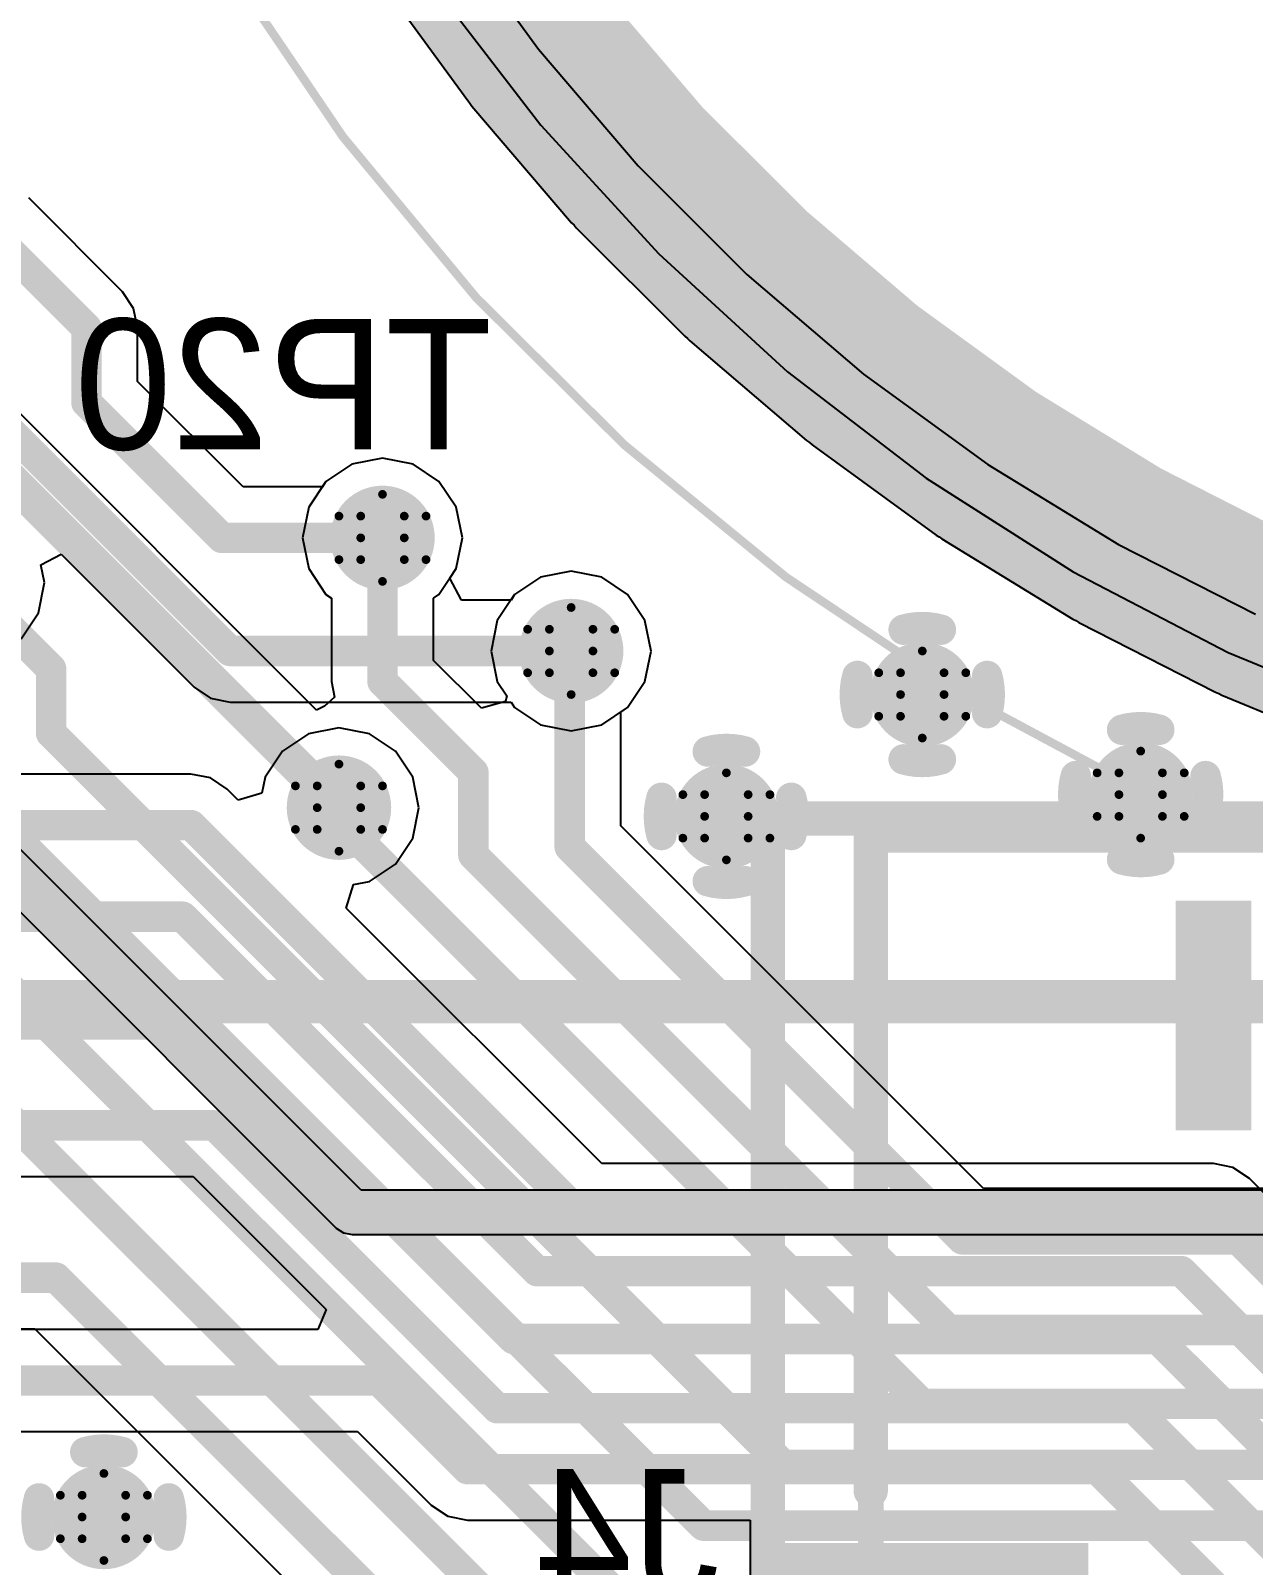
# Model space of a CAD drawing. Header units: millimetres. Extents: x 1.5 to 19.4, y 0 to 11.5.
# Drawn here: x 7.6756 to 7.9565, y 6.9089 to 7.2615 of the extents above; entities that cross this region are included whole.
import ezdxf

# ---------------------------------------------------------------- set-up
doc = ezdxf.new("R2010")
doc.units = ezdxf.units.MM
doc.header["$MEASUREMENT"] = 0
for name, color, linetype in [('BottomLayer', 5, 'Continuous'), ('BottomOverlay', 54, 'Continuous'), ('BottomPaste', 16, 'Continuous'), ('BottomSolder', 6, 'Continuous'), ('DrillDrawing', 1, 'Continuous'), ('InternalPlane1', 76, 'Continuous'), ('InternalPlane2', 16, 'Continuous'), ('KeepOutLayer', 6, 'Continuous'), ('Mechanical10', 56, 'Continuous'), ('Mechanical12', 56, 'Continuous'), ('Mechanical15', 56, 'Continuous'), ('Mechanical2', 216, 'Continuous'), ('Mechanical4', 56, 'Continuous'), ('MultiLayer', 9, 'Continuous'), ('TopLayer', 1, 'Continuous'), ('ViaHoleLayer', 16, 'Continuous')]:
    doc.layers.add(name, color=color, linetype=linetype)

# ---------------------------------------------------------------- blocks, each defined once
blk = doc.blocks.new('OMRON_XF2M_2015_1A_0_B_10')
at = {"layer": 'BottomLayer'}
for points in [[(0.2185, 0.04921), (0.28543, 0.04921), (0.2185, 0.10827), (0.28543, 0.10827)], [(0.1811, -0.09843), (0.19291, -0.09843), (0.1811, -0.05118), (0.19291, -0.05118)]]:
    blk.add_solid(points, dxfattribs=at)
at = {"layer": 'BottomOverlay', "const_width": 0.00787}
for points in [[(0.26575, 0.03445), (0.26575, -0.11614)], [(0.26575, -0.11614), (-0.26575, -0.11614)]]:
    blk.add_lwpolyline(points, dxfattribs=at)
at = {"layer": 'BottomOverlay', "const_width": 0.00394}
for points in [[(0.26378, 0.03445, 1), (0.26772, 0.03445, 1)], [(0.26378, -0.11614, 1), (0.26772, -0.11614, 1)], [(0.26378, -0.11614, 1), (0.26772, -0.11614, 1)]]:
    blk.add_lwpolyline(points, format="xyb", close=True, dxfattribs=at)
at = {"layer": 'BottomPaste'}
for points in [[(0.2185, 0.04921), (0.28543, 0.04921), (0.2185, 0.10827), (0.28543, 0.10827)], [(0.1811, -0.09843), (0.19291, -0.09843), (0.1811, -0.05118), (0.19291, -0.05118)]]:
    blk.add_solid(points, dxfattribs=at)
at = {"layer": 'BottomSolder'}
for points in [[(0.21575, 0.04646), (0.28819, 0.04646), (0.21575, 0.11102), (0.28819, 0.11102)], [(0.17835, -0.10118), (0.19567, -0.10118), (0.17835, -0.04843), (0.19567, -0.04843)]]:
    blk.add_solid(points, dxfattribs=at)
at = {"layer": 'Mechanical10', "const_width": 0.00787}
for points in [[(0.28937, 0.12008), (0.28937, -0.12008)], [(0.28937, -0.12008), (-0.28937, -0.12008)]]:
    blk.add_lwpolyline(points, dxfattribs=at)
at = {"layer": 'Mechanical10', "const_width": 0.00394}
blk.add_lwpolyline([(0.2874, -0.12008, 1), (0.29134, -0.12008, 1)], format="xyb", close=True, dxfattribs=at)
blk.add_lwpolyline([(0.2874, -0.12008, 1), (0.29134, -0.12008, 1)], format="xyb", close=True, dxfattribs=at)
at = {"layer": 'Mechanical12', "const_width": 0.00591}
for points in [[(0.26575, 0.11614), (0.26575, -0.11614)], [(0.26575, -0.11614), (-0.26575, -0.11614)]]:
    blk.add_lwpolyline(points, dxfattribs=at)
at = {"layer": 'Mechanical12', "const_width": 0.00295}
blk.add_lwpolyline([(0.26427, -0.11614, 1), (0.26722, -0.11614, 1)], format="xyb", close=True, dxfattribs=at)
blk.add_lwpolyline([(0.26427, -0.11614, 1), (0.26722, -0.11614, 1)], format="xyb", close=True, dxfattribs=at)
at = {"layer": 'Mechanical15', "const_width": 0.00787}
for points in [[(0.28937, 0.12008), (0.28937, -0.12008)], [(0.28937, -0.12008), (-0.28937, -0.12008)]]:
    blk.add_lwpolyline(points, dxfattribs=at)
at = {"layer": 'Mechanical15', "const_width": 0.00394}
blk.add_lwpolyline([(0.2874, -0.12008, 1), (0.29134, -0.12008, 1)], format="xyb", close=True, dxfattribs=at)
blk.add_lwpolyline([(0.2874, -0.12008, 1), (0.29134, -0.12008, 1)], format="xyb", close=True, dxfattribs=at)

msp = doc.modelspace()

# ---------------------------------------------------------------- linework, layer by layer
at = {"layer": 'BottomLayer'}
for p, q in [((7.76837, 7.27163), (7.79279, 7.23981)), ((7.79279, 7.23981), (7.81989, 7.21024)), ((7.69671, 7.20152), (7.67514, 7.22309)), ((7.81989, 7.21024), (7.84946, 7.18315)), ((7.69925, 7.19772), (7.69671, 7.20152)), ((7.70014, 7.19323), (7.69925, 7.19772)), ((7.70014, 7.18094), (7.70014, 7.19323)), ((7.72438, 7.1567), (7.70014, 7.18094)), ((7.84946, 7.18315), (7.88128, 7.15873)), ((7.75642, 7.16333), (7.74939, 7.16193)), ((7.76344, 7.16193), (7.75642, 7.16333)), ((7.74939, 7.16193), (7.74344, 7.15795)), ((7.76939, 7.15795), (7.76344, 7.16193)), ((7.7426, 7.1567), (7.72438, 7.1567)), ((7.74344, 7.15795), (7.7426, 7.1567)), ((7.77337, 7.152), (7.76939, 7.15795)), ((7.88128, 7.15873), (7.91511, 7.13718)), ((7.77477, 7.14498), (7.77337, 7.152)), ((7.77337, 7.13795), (7.77477, 7.14498)), ((7.67797, 7.13877), (7.68258, 7.14123)), ((7.67877, 7.13476), (7.67797, 7.13877)), ((7.68258, 7.14123), (7.71313, 7.11069)), ((7.77187, 7.1357), (7.77337, 7.13795)), ((7.67737, 7.12774), (7.67877, 7.13476)), ((7.77454, 7.1307), (7.77187, 7.1357)), ((7.79273, 7.13593), (7.78678, 7.13195)), ((7.79976, 7.13733), (7.79273, 7.13593)), ((7.80678, 7.13593), (7.79976, 7.13733)), ((7.81273, 7.13195), (7.80678, 7.13593)), ((7.91511, 7.13718), (7.95068, 7.11866)), ((7.78594, 7.1307), (7.77454, 7.1307)), ((7.78678, 7.13195), (7.78594, 7.1307)), ((7.81671, 7.126), (7.81273, 7.13195)), ((7.67339, 7.12179), (7.67737, 7.12774)), ((7.81811, 7.11898), (7.81671, 7.126)), ((7.81671, 7.11195), (7.81811, 7.11898)), ((7.95068, 7.11866), (7.98774, 7.10331)), ((7.71313, 7.11069), (7.71693, 7.10814)), ((7.81273, 7.106), (7.81671, 7.11195)), ((7.71693, 7.10814), (7.72142, 7.10725)), ((7.72142, 7.10725), (7.78594, 7.10725)), ((7.78594, 7.10725), (7.78678, 7.106)), ((7.78678, 7.106), (7.79273, 7.10202)), ((7.80678, 7.10202), (7.81273, 7.106)), ((7.73939, 7.09993), (7.73344, 7.09595)), ((7.74642, 7.10133), (7.73939, 7.09993)), ((7.75344, 7.09993), (7.74642, 7.10133)), ((7.75939, 7.09595), (7.75344, 7.09993)), ((7.79273, 7.10202), (7.79976, 7.10062)), ((7.79976, 7.10062), (7.80678, 7.10202)), ((7.73344, 7.09595), (7.72946, 7.09)), ((7.76337, 7.09), (7.75939, 7.09595)), ((7.71242, 7.0907), (7.55627, 7.0907)), ((7.7169, 7.08981), (7.71242, 7.0907)), ((7.72071, 7.08727), (7.7169, 7.08981)), ((7.72946, 7.09), (7.72873, 7.08632)), ((7.76477, 7.08298), (7.76337, 7.09)), ((7.7233, 7.08467), (7.72071, 7.08727)), ((7.72873, 7.08632), (7.7233, 7.08467)), ((7.76337, 7.07595), (7.76477, 7.08298)), ((7.75939, 7.07), (7.76337, 7.07595)), ((7.75344, 7.06602), (7.75939, 7.07)), ((7.74811, 7.05986), (7.74976, 7.06529)), ((7.74976, 7.06529), (7.75344, 7.06602)), ((7.80677, 7.0012), (7.74811, 7.05986)), ((7.94729, 7.0012), (7.80677, 7.0012)), ((7.95177, 7.00031), (7.94729, 7.0012)), ((7.95558, 6.99777), (7.95177, 7.00031)), ((7.60223, 6.99825), (7.71291, 6.99825)), ((7.71291, 6.99825), (7.74349, 6.96768)), ((7.96558, 6.98776), (7.95558, 6.99777)), ((7.74349, 6.96768), (7.74157, 6.96306)), ((7.74157, 6.96306), (7.5848, 6.96306)), ((7.58566, 6.93961), (7.7507, 6.93961)), ((7.7507, 6.93961), (7.76763, 6.92269)), ((7.76763, 6.92269), (7.77143, 6.92014)), ((7.77143, 6.92014), (7.77592, 6.91925)), ((7.77592, 6.91925), (7.83591, 6.91925)), ((7.83591, 6.91925), (7.8409, 6.91923)), ((7.8409, 6.91923), (7.8409, 6.84417))]:
    msp.add_line(p, q, dxfattribs=at)
at = {"layer": 'BottomLayer', "const_width": 0.007}
for points in [[(7.66342, 7.21823), (7.68842, 7.19323)], [(7.68842, 7.17608), (7.68842, 7.19323)], [(7.68842, 7.17608), (7.71952, 7.14498)], [(7.67042, 7.16998), (7.72142, 7.11898)], [(7.71952, 7.14498), (7.75642, 7.14498)], [(7.72142, 7.11898), (7.79976, 7.11898)], [(7.54242, 7.07898), (7.71242, 7.07898)], [(7.71242, 7.07898), (7.80192, 6.98948)], [(7.52742, 7.05793), (7.71047, 7.05793)], [(7.71047, 7.05793), (7.79192, 6.97648)], [(7.56142, 7.03315), (7.71424, 7.03315)], [(7.71424, 7.03315), (7.78653, 6.96087)], [(7.58842, 7.00998), (7.71777, 7.00998)], [(7.71777, 7.00998), (7.78277, 6.94498)], [(7.80192, 6.98948), (7.94729, 6.98948)], [(7.94729, 6.98948), (7.99179, 6.94498)], [(7.79192, 6.97648), (7.93992, 6.97648)], [(7.93992, 6.97648), (7.98542, 6.93098)], [(7.78653, 6.96087), (7.93453, 6.96087)], [(7.93453, 6.96087), (7.97842, 6.91698)], [(7.57142, 6.95134), (7.75556, 6.95134)], [(7.75556, 6.95134), (7.77592, 6.93098)], [(7.78277, 6.94498), (7.92901, 6.94498)], [(7.92901, 6.94498), (7.97401, 6.89998)], [(7.77592, 6.93098), (7.92059, 6.93098)], [(7.92059, 6.93098), (7.96859, 6.88298)]]:
    msp.add_lwpolyline(points, dxfattribs=at)
at = {"layer": 'BottomLayer'}
for points, const_width in [([(7.68667, 7.19323, 1), (7.69017, 7.19323, 1)], 0.0035), ([(7.68667, 7.19323, 1), (7.69017, 7.19323, 1)], 0.0035), ([(7.68667, 7.17608, 1), (7.69017, 7.17608, 1)], 0.0035), ([(7.68667, 7.17608, 1), (7.69017, 7.17608, 1)], 0.0035), ([(7.75142, 7.14498, 1), (7.76142, 7.14498, 1)], 0.01), ([(7.71777, 7.14498, 1), (7.72127, 7.14498, 1)], 0.0035), ([(7.71777, 7.14498, 1), (7.72127, 7.14498, 1)], 0.0035), ([(7.75467, 7.14498, 1), (7.75817, 7.14498, 1)], 0.0035), ([(7.79476, 7.11898, 1), (7.80476, 7.11898, 1)], 0.01), ([(7.71967, 7.11898, 1), (7.72317, 7.11898, 1)], 0.0035), ([(7.71967, 7.11898, 1), (7.72317, 7.11898, 1)], 0.0035), ([(7.79801, 7.11898, 1), (7.80151, 7.11898, 1)], 0.0035), ([(7.87542, 7.10898, 1), (7.88542, 7.10898, 1)], 0.01), ([(7.92559, 7.08598, 1), (7.93559, 7.08598, 1)], 0.01), ([(7.74142, 7.08298, 1), (7.75142, 7.08298, 1)], 0.01), ([(7.83042, 7.08098, 1), (7.84042, 7.08098, 1)], 0.01), ([(7.71067, 7.07898, 1), (7.71417, 7.07898, 1)], 0.0035), ([(7.71067, 7.07898, 1), (7.71417, 7.07898, 1)], 0.0035), ([(7.70872, 7.05793, 1), (7.71222, 7.05793, 1)], 0.0035), ([(7.70872, 7.05793, 1), (7.71222, 7.05793, 1)], 0.0035), ([(7.71249, 7.03315, 1), (7.71599, 7.03315, 1)], 0.0035), ([(7.71249, 7.03315, 1), (7.71599, 7.03315, 1)], 0.0035), ([(7.71602, 7.00998, 1), (7.71952, 7.00998, 1)], 0.0035), ([(7.71602, 7.00998, 1), (7.71952, 7.00998, 1)], 0.0035), ([(7.80017, 6.98948, 1), (7.80367, 6.98948, 1)], 0.0035), ([(7.80017, 6.98948, 1), (7.80367, 6.98948, 1)], 0.0035), ([(7.94554, 6.98948, 1), (7.94904, 6.98948, 1)], 0.0035), ([(7.94554, 6.98948, 1), (7.94904, 6.98948, 1)], 0.0035), ([(7.79017, 6.97648, 1), (7.79367, 6.97648, 1)], 0.0035), ([(7.79017, 6.97648, 1), (7.79367, 6.97648, 1)], 0.0035), ([(7.93817, 6.97648, 1), (7.94167, 6.97648, 1)], 0.0035), ([(7.93817, 6.97648, 1), (7.94167, 6.97648, 1)], 0.0035), ([(7.78478, 6.96087, 1), (7.78828, 6.96087, 1)], 0.0035), ([(7.78478, 6.96087, 1), (7.78828, 6.96087, 1)], 0.0035), ([(7.93278, 6.96087, 1), (7.93628, 6.96087, 1)], 0.0035), ([(7.93278, 6.96087, 1), (7.93628, 6.96087, 1)], 0.0035), ([(7.75381, 6.95134, 1), (7.75731, 6.95134, 1)], 0.0035), ([(7.75381, 6.95134, 1), (7.75731, 6.95134, 1)], 0.0035), ([(7.78102, 6.94498, 1), (7.78452, 6.94498, 1)], 0.0035), ([(7.78102, 6.94498, 1), (7.78452, 6.94498, 1)], 0.0035), ([(7.92726, 6.94498, 1), (7.93076, 6.94498, 1)], 0.0035), ([(7.92726, 6.94498, 1), (7.93076, 6.94498, 1)], 0.0035), ([(7.77417, 6.93098, 1), (7.77767, 6.93098, 1)], 0.0035), ([(7.77417, 6.93098, 1), (7.77767, 6.93098, 1)], 0.0035), ([(7.91884, 6.93098, 1), (7.92234, 6.93098, 1)], 0.0035), ([(7.91884, 6.93098, 1), (7.92234, 6.93098, 1)], 0.0035), ([(7.68742, 6.91998, 1), (7.69742, 6.91998, 1)], 0.01)]:
    msp.add_lwpolyline(points, format="xyb", close=True, dxfattribs=dict(at, const_width=const_width))
at = {"layer": 'DrillDrawing', "const_width": 0.002}
for points in [[(7.75142, 7.14998), (7.75642, 7.15498)], [(7.75642, 7.15498), (7.76142, 7.14998)], [(7.74642, 7.14998), (7.75142, 7.14498)], [(7.74642, 7.14998), (7.75142, 7.14998)], [(7.76142, 7.14998), (7.76642, 7.14998)], [(7.76142, 7.14498), (7.76642, 7.14998)], [(7.74642, 7.13998), (7.75142, 7.14498)], [(7.76142, 7.14498), (7.76642, 7.13998)], [(7.74642, 7.13998), (7.75142, 7.13998)], [(7.75142, 7.13998), (7.75642, 7.13498)], [(7.75642, 7.13498), (7.76142, 7.13998)], [(7.76142, 7.13998), (7.76642, 7.13998)], [(7.79476, 7.12398), (7.79976, 7.12898)], [(7.79976, 7.12898), (7.80476, 7.12398)], [(7.78976, 7.12398), (7.79476, 7.11898)], [(7.78976, 7.12398), (7.79476, 7.12398)], [(7.80476, 7.12398), (7.80976, 7.12398)], [(7.80476, 7.11898), (7.80976, 7.12398)], [(7.78976, 7.11398), (7.79476, 7.11898)], [(7.80476, 7.11898), (7.80976, 7.11398)], [(7.87542, 7.11398), (7.88042, 7.11898)], [(7.88042, 7.11898), (7.88542, 7.11398)], [(7.78976, 7.11398), (7.79476, 7.11398)], [(7.79476, 7.11398), (7.79976, 7.10898)], [(7.79976, 7.10898), (7.80476, 7.11398)], [(7.80476, 7.11398), (7.80976, 7.11398)], [(7.87042, 7.11398), (7.87542, 7.10898)], [(7.87042, 7.11398), (7.87542, 7.11398)], [(7.88542, 7.11398), (7.89042, 7.11398)], [(7.88542, 7.10898), (7.89042, 7.11398)], [(7.87042, 7.10398), (7.87542, 7.10898)], [(7.88542, 7.10898), (7.89042, 7.10398)], [(7.87042, 7.10398), (7.87542, 7.10398)], [(7.87542, 7.10398), (7.88042, 7.09898)], [(7.88042, 7.09898), (7.88542, 7.10398)], [(7.88542, 7.10398), (7.89042, 7.10398)], [(7.92559, 7.09098), (7.93059, 7.09598)], [(7.93059, 7.09598), (7.93559, 7.09098)], [(7.74142, 7.08798), (7.74642, 7.09298)], [(7.74642, 7.09298), (7.75142, 7.08798)], [(7.83042, 7.08598), (7.83542, 7.09098)], [(7.83542, 7.09098), (7.84042, 7.08598)], [(7.92059, 7.09098), (7.92559, 7.08598)], [(7.92059, 7.09098), (7.92559, 7.09098)], [(7.93559, 7.09098), (7.94059, 7.09098)], [(7.93559, 7.08598), (7.94059, 7.09098)], [(7.73642, 7.08798), (7.74142, 7.08298)], [(7.73642, 7.08798), (7.74142, 7.08798)], [(7.75142, 7.08798), (7.75642, 7.08798)], [(7.75142, 7.08298), (7.75642, 7.08798)], [(7.82542, 7.08598), (7.83042, 7.08098)], [(7.82542, 7.08598), (7.83042, 7.08598)], [(7.84042, 7.08598), (7.84542, 7.08598)], [(7.84042, 7.08098), (7.84542, 7.08598)], [(7.92059, 7.08098), (7.92559, 7.08598)], [(7.93559, 7.08598), (7.94059, 7.08098)], [(7.73642, 7.07798), (7.74142, 7.08298)], [(7.75142, 7.08298), (7.75642, 7.07798)], [(7.82542, 7.07598), (7.83042, 7.08098)], [(7.84042, 7.08098), (7.84542, 7.07598)], [(7.92059, 7.08098), (7.92559, 7.08098)], [(7.92559, 7.08098), (7.93059, 7.07598)], [(7.93059, 7.07598), (7.93559, 7.08098)], [(7.93559, 7.08098), (7.94059, 7.08098)], [(7.73642, 7.07798), (7.74142, 7.07798)], [(7.74142, 7.07798), (7.74642, 7.07298)], [(7.74642, 7.07298), (7.75142, 7.07798)], [(7.75142, 7.07798), (7.75642, 7.07798)], [(7.82542, 7.07598), (7.83042, 7.07598)], [(7.83042, 7.07598), (7.83542, 7.07098)], [(7.83542, 7.07098), (7.84042, 7.07598)], [(7.84042, 7.07598), (7.84542, 7.07598)], [(7.68742, 6.92498), (7.69242, 6.92998)], [(7.69242, 6.92998), (7.69742, 6.92498)], [(7.68242, 6.92498), (7.68742, 6.91998)], [(7.68242, 6.92498), (7.68742, 6.92498)], [(7.69742, 6.92498), (7.70242, 6.92498)], [(7.69742, 6.91998), (7.70242, 6.92498)], [(7.68242, 6.91498), (7.68742, 6.91998)], [(7.69742, 6.91998), (7.70242, 6.91498)], [(7.68242, 6.91498), (7.68742, 6.91498)], [(7.68742, 6.91498), (7.69242, 6.90998)], [(7.69242, 6.90998), (7.69742, 6.91498)], [(7.69742, 6.91498), (7.70242, 6.91498)]]:
    msp.add_lwpolyline(points, dxfattribs=at)
at = {"layer": 'DrillDrawing', "const_width": 0.001}
for points in [[(7.75592, 7.15498, 1), (7.75692, 7.15498, 1)], [(7.75592, 7.15498, 1), (7.75692, 7.15498, 1)], [(7.74592, 7.14998, 1), (7.74692, 7.14998, 1)], [(7.74592, 7.14998, 1), (7.74692, 7.14998, 1)], [(7.75092, 7.14998, 1), (7.75192, 7.14998, 1)], [(7.75092, 7.14998, 1), (7.75192, 7.14998, 1)], [(7.76092, 7.14998, 1), (7.76192, 7.14998, 1)], [(7.76092, 7.14998, 1), (7.76192, 7.14998, 1)], [(7.76592, 7.14998, 1), (7.76692, 7.14998, 1)], [(7.76592, 7.14998, 1), (7.76692, 7.14998, 1)], [(7.75092, 7.14498, 1), (7.75192, 7.14498, 1)], [(7.75092, 7.14498, 1), (7.75192, 7.14498, 1)], [(7.76092, 7.14498, 1), (7.76192, 7.14498, 1)], [(7.76092, 7.14498, 1), (7.76192, 7.14498, 1)], [(7.74592, 7.13998, 1), (7.74692, 7.13998, 1)], [(7.74592, 7.13998, 1), (7.74692, 7.13998, 1)], [(7.75092, 7.13998, 1), (7.75192, 7.13998, 1)], [(7.75092, 7.13998, 1), (7.75192, 7.13998, 1)], [(7.76092, 7.13998, 1), (7.76192, 7.13998, 1)], [(7.76092, 7.13998, 1), (7.76192, 7.13998, 1)], [(7.76592, 7.13998, 1), (7.76692, 7.13998, 1)], [(7.76592, 7.13998, 1), (7.76692, 7.13998, 1)], [(7.75592, 7.13498, 1), (7.75692, 7.13498, 1)], [(7.75592, 7.13498, 1), (7.75692, 7.13498, 1)], [(7.79926, 7.12898, 1), (7.80026, 7.12898, 1)], [(7.79926, 7.12898, 1), (7.80026, 7.12898, 1)], [(7.78926, 7.12398, 1), (7.79026, 7.12398, 1)], [(7.78926, 7.12398, 1), (7.79026, 7.12398, 1)], [(7.79426, 7.12398, 1), (7.79526, 7.12398, 1)], [(7.79426, 7.12398, 1), (7.79526, 7.12398, 1)], [(7.80426, 7.12398, 1), (7.80526, 7.12398, 1)], [(7.80426, 7.12398, 1), (7.80526, 7.12398, 1)], [(7.80926, 7.12398, 1), (7.81026, 7.12398, 1)], [(7.80926, 7.12398, 1), (7.81026, 7.12398, 1)], [(7.79426, 7.11898, 1), (7.79526, 7.11898, 1)], [(7.79426, 7.11898, 1), (7.79526, 7.11898, 1)], [(7.80426, 7.11898, 1), (7.80526, 7.11898, 1)], [(7.80426, 7.11898, 1), (7.80526, 7.11898, 1)], [(7.87992, 7.11898, 1), (7.88092, 7.11898, 1)], [(7.87992, 7.11898, 1), (7.88092, 7.11898, 1)], [(7.78926, 7.11398, 1), (7.79026, 7.11398, 1)], [(7.78926, 7.11398, 1), (7.79026, 7.11398, 1)], [(7.79426, 7.11398, 1), (7.79526, 7.11398, 1)], [(7.79426, 7.11398, 1), (7.79526, 7.11398, 1)], [(7.80426, 7.11398, 1), (7.80526, 7.11398, 1)], [(7.80426, 7.11398, 1), (7.80526, 7.11398, 1)], [(7.80926, 7.11398, 1), (7.81026, 7.11398, 1)], [(7.80926, 7.11398, 1), (7.81026, 7.11398, 1)], [(7.86992, 7.11398, 1), (7.87092, 7.11398, 1)], [(7.86992, 7.11398, 1), (7.87092, 7.11398, 1)], [(7.87492, 7.11398, 1), (7.87592, 7.11398, 1)], [(7.87492, 7.11398, 1), (7.87592, 7.11398, 1)], [(7.88492, 7.11398, 1), (7.88592, 7.11398, 1)], [(7.88492, 7.11398, 1), (7.88592, 7.11398, 1)], [(7.88992, 7.11398, 1), (7.89092, 7.11398, 1)], [(7.88992, 7.11398, 1), (7.89092, 7.11398, 1)], [(7.79926, 7.10898, 1), (7.80026, 7.10898, 1)], [(7.79926, 7.10898, 1), (7.80026, 7.10898, 1)], [(7.87492, 7.10898, 1), (7.87592, 7.10898, 1)], [(7.87492, 7.10898, 1), (7.87592, 7.10898, 1)], [(7.88492, 7.10898, 1), (7.88592, 7.10898, 1)], [(7.88492, 7.10898, 1), (7.88592, 7.10898, 1)], [(7.86992, 7.10398, 1), (7.87092, 7.10398, 1)], [(7.86992, 7.10398, 1), (7.87092, 7.10398, 1)], [(7.87492, 7.10398, 1), (7.87592, 7.10398, 1)], [(7.87492, 7.10398, 1), (7.87592, 7.10398, 1)], [(7.88492, 7.10398, 1), (7.88592, 7.10398, 1)], [(7.88492, 7.10398, 1), (7.88592, 7.10398, 1)], [(7.88992, 7.10398, 1), (7.89092, 7.10398, 1)], [(7.88992, 7.10398, 1), (7.89092, 7.10398, 1)], [(7.87992, 7.09898, 1), (7.88092, 7.09898, 1)], [(7.87992, 7.09898, 1), (7.88092, 7.09898, 1)], [(7.93009, 7.09598, 1), (7.93109, 7.09598, 1)], [(7.93009, 7.09598, 1), (7.93109, 7.09598, 1)], [(7.74592, 7.09298, 1), (7.74692, 7.09298, 1)], [(7.74592, 7.09298, 1), (7.74692, 7.09298, 1)], [(7.83492, 7.09098, 1), (7.83592, 7.09098, 1)], [(7.83492, 7.09098, 1), (7.83592, 7.09098, 1)], [(7.92009, 7.09098, 1), (7.92109, 7.09098, 1)], [(7.92009, 7.09098, 1), (7.92109, 7.09098, 1)], [(7.92509, 7.09098, 1), (7.92609, 7.09098, 1)], [(7.92509, 7.09098, 1), (7.92609, 7.09098, 1)], [(7.93509, 7.09098, 1), (7.93609, 7.09098, 1)], [(7.93509, 7.09098, 1), (7.93609, 7.09098, 1)], [(7.94009, 7.09098, 1), (7.94109, 7.09098, 1)], [(7.94009, 7.09098, 1), (7.94109, 7.09098, 1)], [(7.73592, 7.08798, 1), (7.73692, 7.08798, 1)], [(7.73592, 7.08798, 1), (7.73692, 7.08798, 1)], [(7.74092, 7.08798, 1), (7.74192, 7.08798, 1)], [(7.74092, 7.08798, 1), (7.74192, 7.08798, 1)], [(7.75092, 7.08798, 1), (7.75192, 7.08798, 1)], [(7.75092, 7.08798, 1), (7.75192, 7.08798, 1)], [(7.75592, 7.08798, 1), (7.75692, 7.08798, 1)], [(7.75592, 7.08798, 1), (7.75692, 7.08798, 1)], [(7.82492, 7.08598, 1), (7.82592, 7.08598, 1)], [(7.82492, 7.08598, 1), (7.82592, 7.08598, 1)], [(7.82992, 7.08598, 1), (7.83092, 7.08598, 1)], [(7.82992, 7.08598, 1), (7.83092, 7.08598, 1)], [(7.83992, 7.08598, 1), (7.84092, 7.08598, 1)], [(7.83992, 7.08598, 1), (7.84092, 7.08598, 1)], [(7.84492, 7.08598, 1), (7.84592, 7.08598, 1)], [(7.84492, 7.08598, 1), (7.84592, 7.08598, 1)], [(7.92509, 7.08598, 1), (7.92609, 7.08598, 1)], [(7.92509, 7.08598, 1), (7.92609, 7.08598, 1)], [(7.93509, 7.08598, 1), (7.93609, 7.08598, 1)], [(7.93509, 7.08598, 1), (7.93609, 7.08598, 1)], [(7.74092, 7.08298, 1), (7.74192, 7.08298, 1)], [(7.74092, 7.08298, 1), (7.74192, 7.08298, 1)], [(7.75092, 7.08298, 1), (7.75192, 7.08298, 1)], [(7.75092, 7.08298, 1), (7.75192, 7.08298, 1)], [(7.82992, 7.08098, 1), (7.83092, 7.08098, 1)], [(7.82992, 7.08098, 1), (7.83092, 7.08098, 1)], [(7.83992, 7.08098, 1), (7.84092, 7.08098, 1)], [(7.83992, 7.08098, 1), (7.84092, 7.08098, 1)], [(7.92009, 7.08098, 1), (7.92109, 7.08098, 1)], [(7.92009, 7.08098, 1), (7.92109, 7.08098, 1)], [(7.92509, 7.08098, 1), (7.92609, 7.08098, 1)], [(7.92509, 7.08098, 1), (7.92609, 7.08098, 1)], [(7.93509, 7.08098, 1), (7.93609, 7.08098, 1)], [(7.93509, 7.08098, 1), (7.93609, 7.08098, 1)], [(7.94009, 7.08098, 1), (7.94109, 7.08098, 1)], [(7.94009, 7.08098, 1), (7.94109, 7.08098, 1)], [(7.73592, 7.07798, 1), (7.73692, 7.07798, 1)], [(7.73592, 7.07798, 1), (7.73692, 7.07798, 1)], [(7.74092, 7.07798, 1), (7.74192, 7.07798, 1)], [(7.74092, 7.07798, 1), (7.74192, 7.07798, 1)], [(7.75092, 7.07798, 1), (7.75192, 7.07798, 1)], [(7.75092, 7.07798, 1), (7.75192, 7.07798, 1)], [(7.75592, 7.07798, 1), (7.75692, 7.07798, 1)], [(7.75592, 7.07798, 1), (7.75692, 7.07798, 1)], [(7.82492, 7.07598, 1), (7.82592, 7.07598, 1)], [(7.82492, 7.07598, 1), (7.82592, 7.07598, 1)], [(7.82992, 7.07598, 1), (7.83092, 7.07598, 1)], [(7.82992, 7.07598, 1), (7.83092, 7.07598, 1)], [(7.83992, 7.07598, 1), (7.84092, 7.07598, 1)], [(7.83992, 7.07598, 1), (7.84092, 7.07598, 1)], [(7.84492, 7.07598, 1), (7.84592, 7.07598, 1)], [(7.84492, 7.07598, 1), (7.84592, 7.07598, 1)], [(7.93009, 7.07598, 1), (7.93109, 7.07598, 1)], [(7.93009, 7.07598, 1), (7.93109, 7.07598, 1)], [(7.74592, 7.07298, 1), (7.74692, 7.07298, 1)], [(7.74592, 7.07298, 1), (7.74692, 7.07298, 1)], [(7.83492, 7.07098, 1), (7.83592, 7.07098, 1)], [(7.83492, 7.07098, 1), (7.83592, 7.07098, 1)], [(7.69192, 6.92998, 1), (7.69292, 6.92998, 1)], [(7.69192, 6.92998, 1), (7.69292, 6.92998, 1)], [(7.68192, 6.92498, 1), (7.68292, 6.92498, 1)], [(7.68192, 6.92498, 1), (7.68292, 6.92498, 1)], [(7.68692, 6.92498, 1), (7.68792, 6.92498, 1)], [(7.68692, 6.92498, 1), (7.68792, 6.92498, 1)], [(7.69692, 6.92498, 1), (7.69792, 6.92498, 1)], [(7.69692, 6.92498, 1), (7.69792, 6.92498, 1)], [(7.70192, 6.92498, 1), (7.70292, 6.92498, 1)], [(7.70192, 6.92498, 1), (7.70292, 6.92498, 1)], [(7.68692, 6.91998, 1), (7.68792, 6.91998, 1)], [(7.68692, 6.91998, 1), (7.68792, 6.91998, 1)], [(7.69692, 6.91998, 1), (7.69792, 6.91998, 1)], [(7.69692, 6.91998, 1), (7.69792, 6.91998, 1)], [(7.68192, 6.91498, 1), (7.68292, 6.91498, 1)], [(7.68192, 6.91498, 1), (7.68292, 6.91498, 1)], [(7.68692, 6.91498, 1), (7.68792, 6.91498, 1)], [(7.68692, 6.91498, 1), (7.68792, 6.91498, 1)], [(7.69692, 6.91498, 1), (7.69792, 6.91498, 1)], [(7.69692, 6.91498, 1), (7.69792, 6.91498, 1)], [(7.70192, 6.91498, 1), (7.70292, 6.91498, 1)], [(7.70192, 6.91498, 1), (7.70292, 6.91498, 1)], [(7.69192, 6.90998, 1), (7.69292, 6.90998, 1)], [(7.69192, 6.90998, 1), (7.69292, 6.90998, 1)]]:
    msp.add_lwpolyline(points, format="xyb", close=True, dxfattribs=at)
at = {"layer": 'InternalPlane1'}
for p, q in [((7.75526, 7.27398), (7.77599, 7.24545)), ((7.77599, 7.24545), (7.77651, 7.24486)), ((7.77651, 7.24486), (7.77697, 7.24421)), ((7.77697, 7.24421), (7.79987, 7.21739)), ((7.79987, 7.21739), (7.80044, 7.21685)), ((7.80044, 7.21685), (7.80094, 7.21623)), ((7.80094, 7.21623), (7.82588, 7.1913)), ((7.82588, 7.1913), (7.82649, 7.19079)), ((7.82649, 7.19079), (7.82704, 7.19023)), ((7.82704, 7.19023), (7.85386, 7.16732)), ((7.85386, 7.16732), (7.85451, 7.16687)), ((7.85451, 7.16687), (7.8551, 7.16634)), ((7.8551, 7.16634), (7.88363, 7.14561)), ((7.88363, 7.14561), (7.88431, 7.14521)), ((7.88431, 7.14521), (7.88494, 7.14474)), ((7.88494, 7.14474), (7.91501, 7.12631)), ((7.91501, 7.12631), (7.91572, 7.12596)), ((7.91572, 7.12596), (7.91639, 7.12554)), ((7.91639, 7.12554), (7.94781, 7.10953)), ((7.94781, 7.10953), (7.94855, 7.10924)), ((7.94855, 7.10924), (7.94925, 7.10887)), ((7.94925, 7.10887), (7.98183, 7.09537))]:
    msp.add_line(p, q, dxfattribs=at)
at = {"layer": 'InternalPlane1', "const_width": 0.04}
for points in [[(7.77152, 7.2858), (7.79225, 7.25726)], [(7.79225, 7.25726), (7.81515, 7.23045)], [(7.81515, 7.23045), (7.84009, 7.20551)], [(7.84009, 7.20551), (7.86691, 7.1826)], [(7.86691, 7.1826), (7.89544, 7.16187)], [(7.89544, 7.16187), (7.92551, 7.14344)], [(7.92551, 7.14344), (7.95694, 7.12743)], [(7.95694, 7.12743), (7.98952, 7.11394)]]:
    msp.add_lwpolyline(points, dxfattribs=at)
at = {"layer": 'InternalPlane1'}
for points, const_width in [([(7.78225, 7.25726, 1), (7.80225, 7.25726, 1)], 0.02), ([(7.78225, 7.25726, 1), (7.80225, 7.25726, 1)], 0.02), ([(7.80515, 7.23045, 1), (7.82515, 7.23045, 1)], 0.02), ([(7.80515, 7.23045, 1), (7.82515, 7.23045, 1)], 0.02), ([(7.83009, 7.20551, 1), (7.85009, 7.20551, 1)], 0.02), ([(7.83009, 7.20551, 1), (7.85009, 7.20551, 1)], 0.02), ([(7.85691, 7.1826, 1), (7.87691, 7.1826, 1)], 0.02), ([(7.85691, 7.1826, 1), (7.87691, 7.1826, 1)], 0.02), ([(7.88544, 7.16187, 1), (7.90544, 7.16187, 1)], 0.02), ([(7.88544, 7.16187, 1), (7.90544, 7.16187, 1)], 0.02), ([(7.91551, 7.14344, 1), (7.93551, 7.14344, 1)], 0.02), ([(7.91551, 7.14344, 1), (7.93551, 7.14344, 1)], 0.02), ([(7.75042, 7.14498, 1), (7.76242, 7.14498, 1)], 0.012), ([(7.94694, 7.12743, 1), (7.96694, 7.12743, 1)], 0.02), ([(7.94694, 7.12743, 1), (7.96694, 7.12743, 1)], 0.02), ([(7.79376, 7.11898, 1), (7.80576, 7.11898, 1)], 0.012), ([(7.87439, 7.12388, 1), (7.87789, 7.12388, 1)], 0.0035), ([(7.88294, 7.12388, 1), (7.88644, 7.12388, 1)], 0.0035), ([(7.86377, 7.11325, 1), (7.86727, 7.11325, 1)], 0.0035), ([(7.89357, 7.11325, 1), (7.89707, 7.11325, 1)], 0.0035), ([(7.86377, 7.1047, 1), (7.86727, 7.1047, 1)], 0.0035), ([(7.89357, 7.1047, 1), (7.89707, 7.1047, 1)], 0.0035), ([(7.92457, 7.10088, 1), (7.92807, 7.10088, 1)], 0.0035), ([(7.93311, 7.10088, 1), (7.93661, 7.10088, 1)], 0.0035), ([(7.82939, 7.09588, 1), (7.83289, 7.09588, 1)], 0.0035), ([(7.83794, 7.09588, 1), (7.84144, 7.09588, 1)], 0.0035), ([(7.87439, 7.09408, 1), (7.87789, 7.09408, 1)], 0.0035), ([(7.88294, 7.09408, 1), (7.88644, 7.09408, 1)], 0.0035), ([(7.74042, 7.08298, 1), (7.75242, 7.08298, 1)], 0.012), ([(7.91394, 7.09025, 1), (7.91744, 7.09025, 1)], 0.0035), ([(7.94374, 7.09025, 1), (7.94724, 7.09025, 1)], 0.0035), ([(7.81877, 7.08525, 1), (7.82227, 7.08525, 1)], 0.0035), ([(7.84857, 7.08525, 1), (7.85207, 7.08525, 1)], 0.0035), ([(7.91394, 7.0817, 1), (7.91744, 7.0817, 1)], 0.0035), ([(7.94374, 7.0817, 1), (7.94724, 7.0817, 1)], 0.0035), ([(7.81877, 7.0767, 1), (7.82227, 7.0767, 1)], 0.0035), ([(7.84857, 7.0767, 1), (7.85207, 7.0767, 1)], 0.0035), ([(7.92457, 7.07108, 1), (7.92807, 7.07108, 1)], 0.0035), ([(7.93311, 7.07108, 1), (7.93661, 7.07108, 1)], 0.0035), ([(7.82939, 7.06608, 1), (7.83289, 7.06608, 1)], 0.0035), ([(7.83794, 7.06608, 1), (7.84144, 7.06608, 1)], 0.0035), ([(7.68639, 6.93488, 1), (7.68989, 6.93488, 1)], 0.0035), ([(7.69494, 6.93488, 1), (7.69844, 6.93488, 1)], 0.0035), ([(7.67577, 6.92425, 1), (7.67927, 6.92425, 1)], 0.0035), ([(7.70557, 6.92425, 1), (7.70907, 6.92425, 1)], 0.0035), ([(7.67577, 6.9157, 1), (7.67927, 6.9157, 1)], 0.0035), ([(7.70557, 6.9157, 1), (7.70907, 6.9157, 1)], 0.0035)]:
    msp.add_lwpolyline(points, format="xyb", close=True, dxfattribs=dict(at, const_width=const_width))
at = {"layer": 'InternalPlane1', "const_width": 0.007}
for points in [[(7.87614, 7.12388, -0.140541), (7.88469, 7.12388)], [(7.86552, 7.1047, -0.140541), (7.86552, 7.11325)], [(7.89532, 7.11325, -0.140541), (7.89532, 7.1047)], [(7.92632, 7.10088, -0.140541), (7.93486, 7.10088)], [(7.83114, 7.09588, -0.140541), (7.83969, 7.09588)], [(7.88469, 7.09408, -0.140541), (7.87614, 7.09408)], [(7.91569, 7.0817, -0.140541), (7.91569, 7.09025)], [(7.94549, 7.09025, -0.140541), (7.94549, 7.0817)], [(7.82052, 7.0767, -0.140541), (7.82052, 7.08525)], [(7.85032, 7.08525, -0.140541), (7.85032, 7.0767)], [(7.93486, 7.07108, -0.140541), (7.92632, 7.07108)], [(7.83969, 7.06608, -0.140541), (7.83114, 7.06608)], [(7.68814, 6.93488, -0.140541), (7.69669, 6.93488)], [(7.67752, 6.9157, -0.140541), (7.67752, 6.92425)], [(7.70732, 6.92425, -0.140541), (7.70732, 6.9157)]]:
    msp.add_lwpolyline(points, format="xyb", dxfattribs=at)
at = {"layer": 'InternalPlane2'}
for p, q in [((7.75526, 7.27398), (7.77599, 7.24545)), ((7.77599, 7.24545), (7.77651, 7.24486)), ((7.77651, 7.24486), (7.77697, 7.24421)), ((7.77697, 7.24421), (7.79987, 7.21739)), ((7.79987, 7.21739), (7.80044, 7.21685)), ((7.80044, 7.21685), (7.80094, 7.21623)), ((7.80094, 7.21623), (7.82588, 7.1913)), ((7.82588, 7.1913), (7.82649, 7.19079)), ((7.82649, 7.19079), (7.82704, 7.19023)), ((7.82704, 7.19023), (7.85386, 7.16732)), ((7.85386, 7.16732), (7.85451, 7.16687)), ((7.85451, 7.16687), (7.8551, 7.16634)), ((7.8551, 7.16634), (7.88363, 7.14561)), ((7.88363, 7.14561), (7.88431, 7.14521)), ((7.88431, 7.14521), (7.88494, 7.14474)), ((7.88494, 7.14474), (7.91501, 7.12631)), ((7.91501, 7.12631), (7.91572, 7.12596)), ((7.91572, 7.12596), (7.91639, 7.12554)), ((7.91639, 7.12554), (7.94781, 7.10953)), ((7.75153, 6.99507), (7.62602, 7.12058)), ((7.62031, 7.11188), (7.74581, 6.98637)), ((7.94781, 7.10953), (7.94855, 7.10924)), ((7.94855, 7.10924), (7.94925, 7.10887)), ((7.94925, 7.10887), (7.98183, 7.09537)), ((8.42732, 6.99507), (7.75153, 6.99507)), ((7.74581, 6.98637), (7.74747, 6.98527)), ((7.74747, 6.98527), (7.74942, 6.98488)), ((7.74942, 6.98488), (8.43242, 6.98488))]:
    msp.add_line(p, q, dxfattribs=at)
for points, const_width in [([(7.77152, 7.2858), (7.79225, 7.25726)], 0.04), ([(7.79225, 7.25726), (7.81515, 7.23045)], 0.04), ([(7.81515, 7.23045), (7.84009, 7.20551)], 0.04), ([(7.84009, 7.20551), (7.86691, 7.1826)], 0.04), ([(7.86691, 7.1826), (7.89544, 7.16187)], 0.04), ([(7.89544, 7.16187), (7.92551, 7.14344)], 0.04), ([(7.92551, 7.14344), (7.95694, 7.12743)], 0.04), ([(7.95694, 7.12743), (7.98952, 7.11394)], 0.04), ([(7.62242, 7.11698), (7.74942, 6.98998)], 0.01), ([(7.74942, 6.98998), (8.43242, 6.98998)], 0.01)]:
    msp.add_lwpolyline(points, dxfattribs=dict(at, const_width=const_width))
for points, const_width in [([(7.78225, 7.25726, 1), (7.80225, 7.25726, 1)], 0.02), ([(7.78225, 7.25726, 1), (7.80225, 7.25726, 1)], 0.02), ([(7.80515, 7.23045, 1), (7.82515, 7.23045, 1)], 0.02), ([(7.80515, 7.23045, 1), (7.82515, 7.23045, 1)], 0.02), ([(7.83009, 7.20551, 1), (7.85009, 7.20551, 1)], 0.02), ([(7.83009, 7.20551, 1), (7.85009, 7.20551, 1)], 0.02), ([(7.85691, 7.1826, 1), (7.87691, 7.1826, 1)], 0.02), ([(7.85691, 7.1826, 1), (7.87691, 7.1826, 1)], 0.02), ([(7.88544, 7.16187, 1), (7.90544, 7.16187, 1)], 0.02), ([(7.88544, 7.16187, 1), (7.90544, 7.16187, 1)], 0.02), ([(7.91551, 7.14344, 1), (7.93551, 7.14344, 1)], 0.02), ([(7.91551, 7.14344, 1), (7.93551, 7.14344, 1)], 0.02), ([(7.75042, 7.14498, 1), (7.76242, 7.14498, 1)], 0.012), ([(7.94694, 7.12743, 1), (7.96694, 7.12743, 1)], 0.02), ([(7.94694, 7.12743, 1), (7.96694, 7.12743, 1)], 0.02), ([(7.79376, 7.11898, 1), (7.80576, 7.11898, 1)], 0.012), ([(7.87442, 7.10898, 1), (7.88642, 7.10898, 1)], 0.012), ([(7.92459, 7.08598, 1), (7.93659, 7.08598, 1)], 0.012), ([(7.74042, 7.08298, 1), (7.75242, 7.08298, 1)], 0.012), ([(7.82942, 7.08098, 1), (7.84142, 7.08098, 1)], 0.012), ([(7.74692, 6.98998, 1), (7.75192, 6.98998, 1)], 0.005), ([(7.74692, 6.98998, 1), (7.75192, 6.98998, 1)], 0.005), ([(7.68642, 6.91998, 1), (7.69842, 6.91998, 1)], 0.012)]:
    msp.add_lwpolyline(points, format="xyb", close=True, dxfattribs=dict(at, const_width=const_width))
at = {"layer": 'KeepOutLayer', "const_width": 0.005}
msp.add_lwpolyline([(8.5938, 7.53534, 1), (7.69617, 7.53534, 1)], format="xyb", close=True, dxfattribs=at)
at = {"layer": 'Mechanical2', "const_width": 0.00197}
msp.add_lwpolyline([(8.60783, 7.35412, -2.449692), (8.33569, 7.99437)], format="xyb", dxfattribs=at)
at = {"layer": 'Mechanical2', "const_width": 0.01}
msp.add_lwpolyline([(7.05193, 7.03839), (8.14248, 7.03839)], dxfattribs=at)
at = {"layer": 'Mechanical4', "const_width": 0.005}
msp.add_lwpolyline([(8.5938, 7.53534, 1), (7.69617, 7.53534, 1)], format="xyb", close=True, dxfattribs=at)
at = {"layer": 'MultiLayer'}
for p, q in [((7.77152, 7.2858), (7.79225, 7.25726)), ((7.79225, 7.25726), (7.81515, 7.23045)), ((7.81515, 7.23045), (7.84009, 7.20551)), ((7.84009, 7.20551), (7.86691, 7.1826)), ((7.86691, 7.1826), (7.89544, 7.16187)), ((7.89544, 7.16187), (7.92551, 7.14344)), ((7.92551, 7.14344), (7.95694, 7.12743))]:
    msp.add_line(p, q, dxfattribs=at)
at = {"layer": 'MultiLayer', "const_width": 0.01}
for points in [[(7.75142, 7.14498, 1), (7.76142, 7.14498, 1)], [(7.79476, 7.11898, 1), (7.80476, 7.11898, 1)], [(7.87542, 7.10898, 1), (7.88542, 7.10898, 1)], [(7.92559, 7.08598, 1), (7.93559, 7.08598, 1)], [(7.74142, 7.08298, 1), (7.75142, 7.08298, 1)], [(7.83042, 7.08098, 1), (7.84042, 7.08098, 1)], [(7.68742, 6.91998, 1), (7.69742, 6.91998, 1)]]:
    msp.add_lwpolyline(points, format="xyb", close=True, dxfattribs=at)
at = {"layer": 'TopLayer'}
for p, q in [((7.76837, 7.27163), (7.79279, 7.23981)), ((7.79279, 7.23981), (7.81989, 7.21024)), ((7.81989, 7.21024), (7.84946, 7.18315)), ((7.74129, 7.10541), (7.65865, 7.18804)), ((7.84946, 7.18315), (7.88128, 7.15873)), ((7.75642, 7.16333), (7.74939, 7.16193)), ((7.76344, 7.16193), (7.75642, 7.16333)), ((7.74939, 7.16193), (7.74344, 7.15795)), ((7.76939, 7.15795), (7.76344, 7.16193)), ((7.74344, 7.15795), (7.73946, 7.152)), ((7.77337, 7.152), (7.76939, 7.15795)), ((7.88128, 7.15873), (7.91511, 7.13718)), ((7.73946, 7.152), (7.73806, 7.14498)), ((7.77477, 7.14498), (7.77337, 7.152)), ((7.73806, 7.14498), (7.73946, 7.13795)), ((7.77337, 7.13795), (7.77477, 7.14498)), ((7.73946, 7.13795), (7.74344, 7.132)), ((7.76939, 7.132), (7.77337, 7.13795)), ((7.79273, 7.13593), (7.78678, 7.13195)), ((7.79976, 7.13733), (7.79273, 7.13593)), ((7.80678, 7.13593), (7.79976, 7.13733)), ((7.81273, 7.13195), (7.80678, 7.13593)), ((7.91511, 7.13718), (7.95068, 7.11866)), ((7.74344, 7.132), (7.74469, 7.13116)), ((7.74469, 7.13116), (7.74469, 7.11198)), ((7.76814, 7.13116), (7.76939, 7.132)), ((7.76814, 7.11683), (7.76814, 7.13116)), ((7.78678, 7.13195), (7.7828, 7.126)), ((7.81671, 7.126), (7.81273, 7.13195)), ((7.7828, 7.126), (7.7814, 7.11898)), ((7.81811, 7.11898), (7.81671, 7.126)), ((7.77915, 7.10582), (7.76814, 7.11683)), ((7.7814, 7.11898), (7.7828, 7.11195)), ((7.81671, 7.11195), (7.81811, 7.11898)), ((7.95068, 7.11866), (7.98774, 7.10331)), ((7.74469, 7.11198), (7.74541, 7.10836)), ((7.7828, 7.11195), (7.785, 7.10865)), ((7.81273, 7.106), (7.81671, 7.11195)), ((7.7431, 7.10629), (7.74129, 7.10541)), ((7.74541, 7.10836), (7.7431, 7.10629)), ((7.78469, 7.10736), (7.77915, 7.10582)), ((7.785, 7.10865), (7.78469, 7.10736)), ((7.81114, 7.10494), (7.81273, 7.106)), ((7.81114, 7.07883), (7.81114, 7.10494)), ((7.89447, 6.9955), (7.81114, 7.07883)), ((7.97437, 6.9955), (7.89447, 6.9955)), ((7.58998, 6.96325), (7.67656, 6.96325)), ((7.67656, 6.96325), (7.77613, 6.86369))]:
    msp.add_line(p, q, dxfattribs=at)
for points, const_width in [([(7.64642, 7.18298), (7.74642, 7.08298)], 0.008), ([(7.50542, 7.17698), (7.79292, 6.88948)], 0.007), ([(7.56042, 7.15198), (7.80842, 6.90398)], 0.007), ([(7.75642, 7.11198), (7.75642, 7.14498)], 0.007), ([(7.60816, 7.13998), (7.83017, 6.91798)], 0.007), ([(7.66042, 7.13476), (7.68029, 7.11489)], 0.007), ([(7.79942, 7.07398), (7.79942, 7.12398)], 0.007), ([(7.68029, 7.1001), (7.68029, 7.11489)], 0.007), ([(7.75642, 7.11198), (7.77729, 7.09111)], 0.007), ([(7.68029, 7.1001), (7.84842, 6.93198)], 0.007), ([(7.77729, 7.07211), (7.77729, 7.09111)], 0.007), ([(7.74642, 7.07998), (7.74642, 7.08298)], 0.007), ([(7.74642, 7.07998), (7.88042, 6.94598)], 0.007), ([(7.77729, 7.07211), (7.88645, 6.96295)], 0.007), ([(7.79942, 7.07398), (7.88961, 6.98378)], 0.007), ([(7.88961, 6.98378), (7.98548, 6.98378)], 0.007), ([(7.55296, 6.97498), (7.68142, 6.97498)], 0.007), ([(7.68142, 6.97498), (7.78442, 6.87198)], 0.007), ([(7.88645, 6.96295), (8.00453, 6.96295)], 0.007), ([(7.88042, 6.94598), (8.01806, 6.94598)], 0.007), ([(7.84842, 6.93198), (8.02942, 6.93198)], 0.007), ([(7.83017, 6.91798), (8.04342, 6.91798)], 0.007)]:
    msp.add_lwpolyline(points, dxfattribs=dict(at, const_width=const_width))
for points, const_width in [([(7.75142, 7.14498, 1), (7.76142, 7.14498, 1)], 0.01), ([(7.75467, 7.14498, 1), (7.75817, 7.14498, 1)], 0.0035), ([(7.79476, 7.11898, 1), (7.80476, 7.11898, 1)], 0.01), ([(7.79767, 7.12398, 1), (7.80117, 7.12398, 1)], 0.0035), ([(7.67854, 7.11489, 1), (7.68204, 7.11489, 1)], 0.0035), ([(7.67854, 7.11489, 1), (7.68204, 7.11489, 1)], 0.0035), ([(7.87542, 7.10898, 1), (7.88542, 7.10898, 1)], 0.01), ([(7.75467, 7.11198, 1), (7.75817, 7.11198, 1)], 0.0035), ([(7.75467, 7.11198, 1), (7.75817, 7.11198, 1)], 0.0035), ([(7.67854, 7.1001, 1), (7.68204, 7.1001, 1)], 0.0035), ([(7.67854, 7.1001, 1), (7.68204, 7.1001, 1)], 0.0035), ([(7.92559, 7.08598, 1), (7.93559, 7.08598, 1)], 0.01), ([(7.74142, 7.08298, 1), (7.75142, 7.08298, 1)], 0.01), ([(7.77554, 7.09111, 1), (7.77904, 7.09111, 1)], 0.0035), ([(7.77554, 7.09111, 1), (7.77904, 7.09111, 1)], 0.0035), ([(7.83042, 7.08098, 1), (7.84042, 7.08098, 1)], 0.01), ([(7.74442, 7.08298, 1), (7.74842, 7.08298, 1)], 0.004), ([(7.74467, 7.08298, 1), (7.74817, 7.08298, 1)], 0.0035), ([(7.74467, 7.07998, 1), (7.74817, 7.07998, 1)], 0.0035), ([(7.74467, 7.07998, 1), (7.74817, 7.07998, 1)], 0.0035), ([(7.77554, 7.07211, 1), (7.77904, 7.07211, 1)], 0.0035), ([(7.77554, 7.07211, 1), (7.77904, 7.07211, 1)], 0.0035), ([(7.79767, 7.07398, 1), (7.80117, 7.07398, 1)], 0.0035), ([(7.79767, 7.07398, 1), (7.80117, 7.07398, 1)], 0.0035), ([(7.88786, 6.98378, 1), (7.89136, 6.98378, 1)], 0.0035), ([(7.88786, 6.98378, 1), (7.89136, 6.98378, 1)], 0.0035), ([(7.67967, 6.97498, 1), (7.68317, 6.97498, 1)], 0.0035), ([(7.67967, 6.97498, 1), (7.68317, 6.97498, 1)], 0.0035), ([(7.8847, 6.96295, 1), (7.8882, 6.96295, 1)], 0.0035), ([(7.8847, 6.96295, 1), (7.8882, 6.96295, 1)], 0.0035), ([(7.87867, 6.94598, 1), (7.88217, 6.94598, 1)], 0.0035), ([(7.87867, 6.94598, 1), (7.88217, 6.94598, 1)], 0.0035), ([(7.84667, 6.93198, 1), (7.85017, 6.93198, 1)], 0.0035), ([(7.84667, 6.93198, 1), (7.85017, 6.93198, 1)], 0.0035), ([(7.68742, 6.91998, 1), (7.69742, 6.91998, 1)], 0.01), ([(7.82842, 6.91798, 1), (7.83192, 6.91798, 1)], 0.0035), ([(7.82842, 6.91798, 1), (7.83192, 6.91798, 1)], 0.0035)]:
    msp.add_lwpolyline(points, format="xyb", close=True, dxfattribs=dict(at, const_width=const_width))
at = {"layer": 'ViaHoleLayer', "const_width": 0.005}
for points in [[(7.75392, 7.14498, 1), (7.75892, 7.14498, 1)], [(7.79726, 7.11898, 1), (7.80226, 7.11898, 1)], [(7.87792, 7.10898, 1), (7.88292, 7.10898, 1)], [(7.92809, 7.08598, 1), (7.93309, 7.08598, 1)], [(7.74392, 7.08298, 1), (7.74892, 7.08298, 1)], [(7.83292, 7.08098, 1), (7.83792, 7.08098, 1)], [(7.68992, 6.91998, 1), (7.69492, 6.91998, 1)]]:
    msp.add_lwpolyline(points, format="xyb", close=True, dxfattribs=at)

# ---------------------------------------------------------------- block references
at = {"rotation": 180}
msp.add_blockref('OMRON_XF2M_2015_1A_0_B_10', (8.13433, 6.96044), dxfattribs=at)

# ---------------------------------------------------------------- texts
at = {"layer": 'BottomOverlay', "text_generation_flag": 2}
for s, p in [('TP20', (7.78156, 7.16531)), ('J4', (7.83381, 6.90098))]:
    msp.add_text(s, height=0.03, dxfattribs=at).set_placement(p)

doc.saveas('drawing.dxf')
